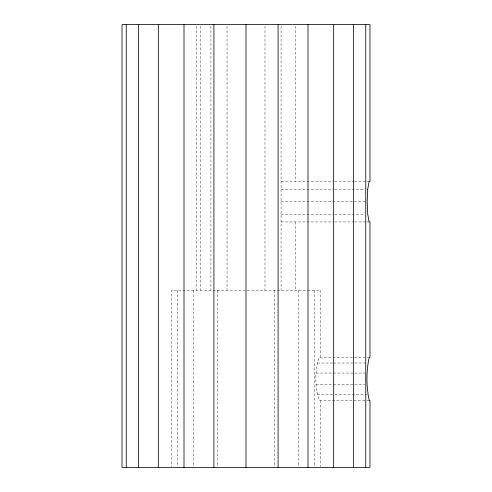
<?xml version="1.0" encoding="UTF-8"?>
<svg xmlns="http://www.w3.org/2000/svg" width="492" height="492" viewBox="0 0 492 492"><rect width="100%" height="100%" fill="white"/><g stroke="black" fill="none" stroke-linecap="round" stroke-linejoin="round"><path stroke-width="0.37" stroke-dasharray="2.46 1.84" d="M369.221 400.451L319.24 400.451C314.671 386.724 314.671 370.956 319.24 357.229L368.465 357.229M281.067 181.505L333.896 181.505M334.665 181.505L353.803 181.505M354.572 181.505L366.054 181.505M366.823 181.505L369.117 181.505M281.067 189.229L333.982 189.229M334.744 189.229L364.652 189.229M281.067 201.72L366.423 201.72M281.067 214.211L333.982 214.211M334.744 214.211L364.652 214.211M281.067 221.935L333.896 221.935M334.665 221.935L353.803 221.935M354.572 221.935L366.054 221.935M366.823 221.935L369.117 221.935M317.242 363.022L332.592 363.022M333.361 363.022L367.137 363.022M316.092 373.053L364.855 373.053M316.092 384.627L364.855 384.627M317.242 394.658L334.129 394.658M334.898 394.658L367.899 394.658M320.39 357.229L320.39 290.28L171.61 290.28L171.61 466.631M320.39 400.451L320.39 466.637M314.726 290.28L314.726 466.631M298.601 290.28L298.601 466.631M295.594 26.131L295.594 181.505M295.594 221.935L295.594 290.28M281.067 26.137L281.067 290.28M274.468 290.28L274.468 466.631M264.979 26.137L264.979 290.28M227.021 26.137L227.021 290.28M217.532 290.28L217.532 466.631M210.933 26.137L210.933 290.28M200.183 26.137L200.183 290.28M196.406 26.137L196.406 290.28M193.399 290.28L193.399 466.631M177.274 290.28L177.274 466.631"/><path stroke-width="0.74" d="M365.759 24.6L365.759 467.4M353.373 24.6L353.373 467.4M333.668 24.6L333.668 467.4M307.992 24.6L307.992 467.4M278.091 24.6L278.091 467.4M246 24.6L246 467.4M213.909 24.6L213.909 467.4M184.008 24.6L184.008 467.4M158.332 24.6L158.332 467.4M138.627 24.6L138.627 467.4M126.241 24.6L126.241 467.4M367.721 189.229L367.186 201.72L367.721 214.211L369.117 221.935L369.984 221.935L369.984 357.229L369.221 357.229C366.189 371.331 366.189 386.349 369.221 400.451L369.984 400.451L369.984 467.4L122.016 467.4L122.016 24.6L369.984 24.6L369.984 181.505L369.117 181.505L367.721 189.229"/></g></svg>
